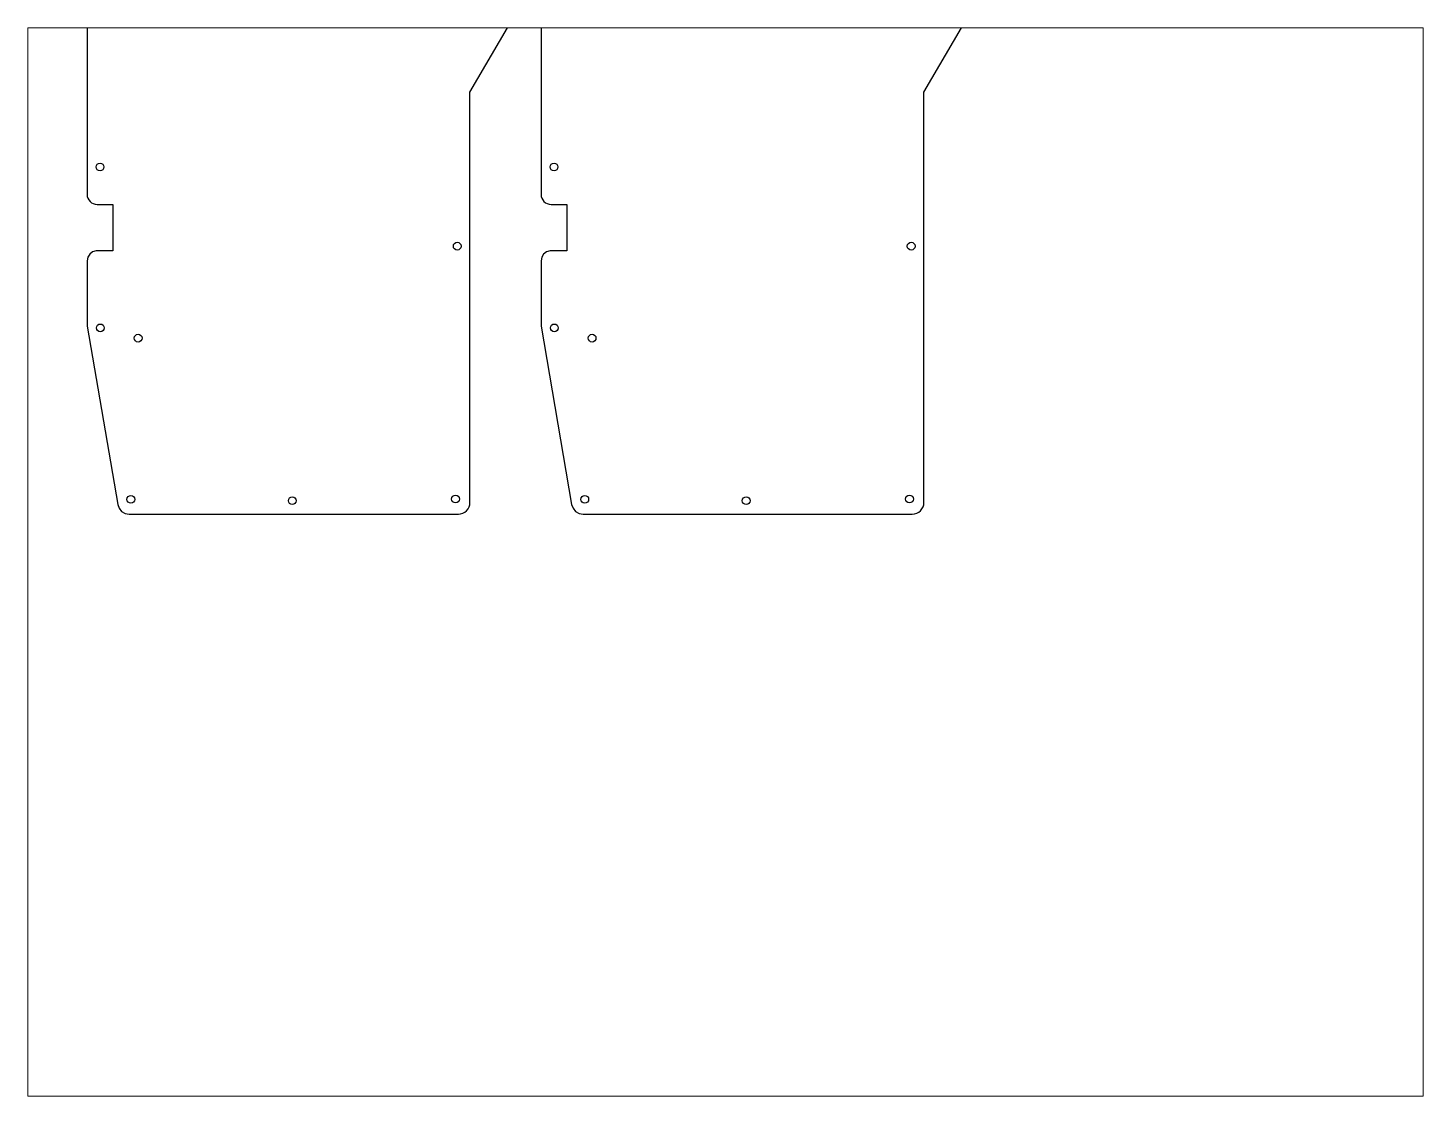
# Paper-space layout 'Layout1' of a CAD drawing. Extents: x 1.07 to 9.6, y 0.82 to 7.35.
# The model-space entities are those that its viewports show. They can reach past a viewport. Long polylines and large blocks are cut down to what shows.
import ezdxf

# ---------------------------------------------------------------- set-up
doc = ezdxf.new("R2010")
doc.units = 0
doc.header["$MEASUREMENT"] = 0
for name, color, linetype, plot in [('outside bottom no trrs', 2, 'Continuous', False), ('outside top', 2, 'Continuous', False), ('reset hole', 1, 'Continuous', False), ('screwholes bluemicro', 1, 'Continuous', False)]:
    doc.layers.add(name, color=color, linetype=linetype, plot=plot)

msp = doc.modelspace()

# ---------------------------------------------------------------- linework, layer by layer
at = {"layer": 'outside bottom no trrs', "linetype": 'Continuous'}
for points in [[(-72.49, 113.59), (-72.49, 96.77), (-64.59, 50.7, 0.365317), (-61.63, 48.2), (23.41, 48.2, 0.414214), (26.41, 51.2), (26.41, 157.17), (36.45, 174.37, 0.414238), (35.37, 178.47), (-5.42, 202.26, 0.405288), (-9.47, 201.26), (-12.67, 196.13), (-48.86, 196.13), (-69.14, 196.13, 0.414214), (-72.49, 192.79), (-72.49, 186.18), (-72.49, 130.79, 0.414214), (-69.89, 128.19), (-65.8, 128.19), (-65.8, 116.18), (-70.13, 116.18, 0.387879), (-72.49, 113.59)], [(44.77, 113.59), (44.77, 96.77), (52.67, 50.7, 0.365317), (55.63, 48.2), (140.67, 48.2, 0.414214), (143.67, 51.2), (143.67, 157.17), (153.7, 174.37, 0.414238), (152.62, 178.47), (111.84, 202.26, 0.405288), (107.79, 201.26), (104.58, 196.13), (68.4, 196.13), (48.12, 196.13, 0.414214), (44.77, 192.79), (44.77, 186.18), (44.77, 130.79, 0.414214), (47.37, 128.19), (51.46, 128.19), (51.46, 116.18), (47.13, 116.18, 0.387879), (44.77, 113.59)]]:
    msp.add_lwpolyline(points, format="xyb", dxfattribs=at)
at = {"layer": 'reset hole', "linetype": 'Continuous'}
for centre in [(-59.3, 93.65), (57.96, 93.65)]:
    msp.add_circle(centre, 1, dxfattribs=at)
at = {"layer": 'screwholes bluemicro', "linetype": 'Continuous'}
for centre in [(32.39, 175.5), (149.64, 175.5), (-69.14, 137.86), (48.12, 137.86), (23.12, 117.41), (140.38, 117.41), (-69.06, 96.3), (48.2, 96.3), (-61.19, 52), (-19.5, 51.65), (22.68, 52.09), (56.07, 52), (97.76, 51.65), (139.94, 52.09)]:
    msp.add_circle(centre, 1, dxfattribs=at)

psp = doc.layouts.get("Layout1")

# ---------------------------------------------------------------- viewports
at = {"layer": 'outside top', "linetype": 'Continuous'}
psp.add_viewport(center=(5.3333, 4.0833), size=(8.5333, 6.533334), view_center_point=(92.4164, 35.8233), view_height=275.928431, dxfattribs=at)

doc.saveas('drawing.dxf')
